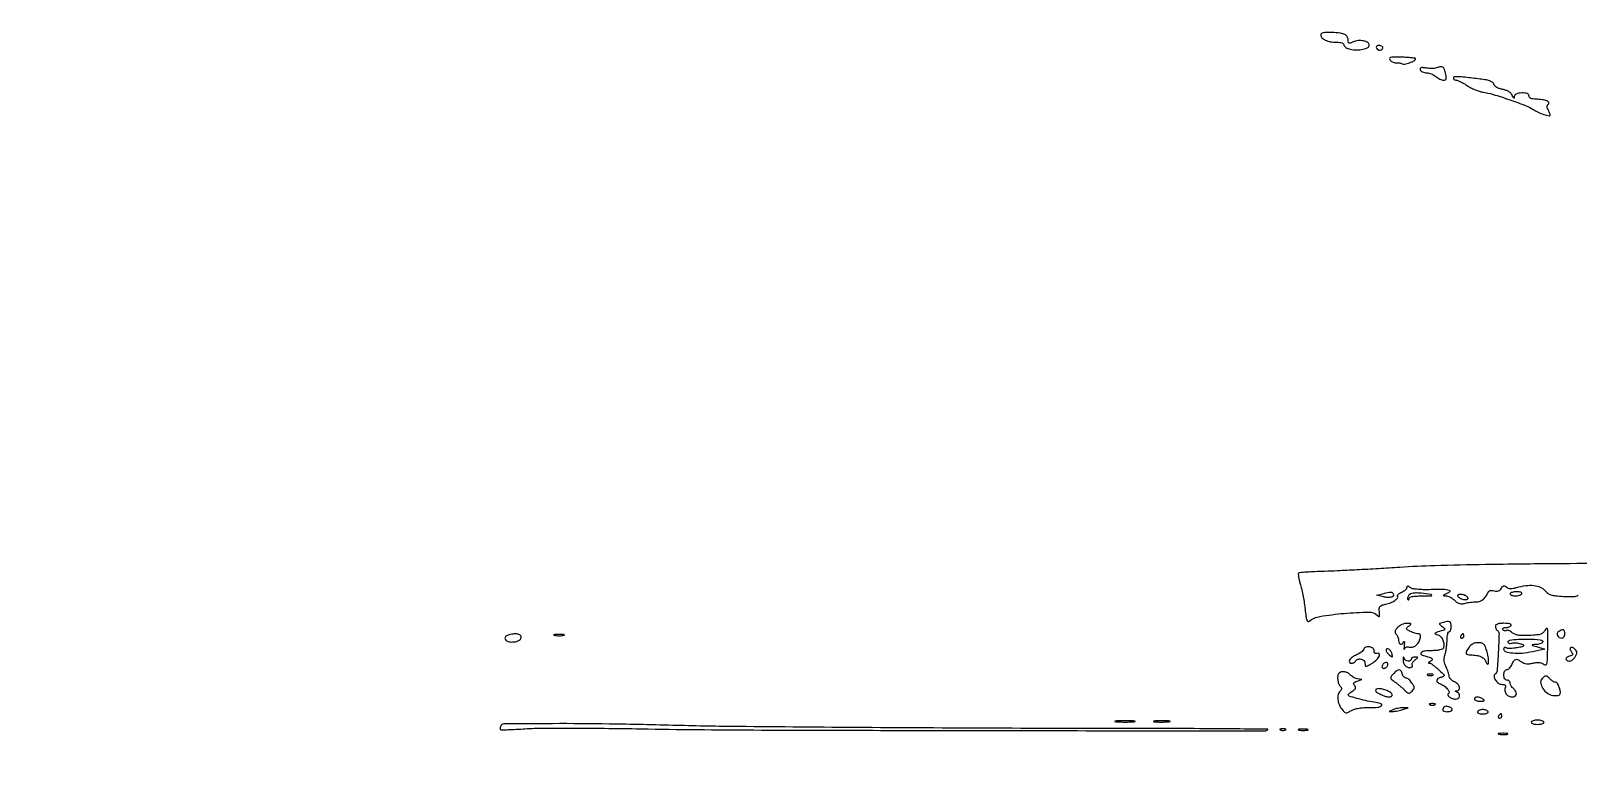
# Model space of a CAD drawing. Extents: x 0 to 2558, y 0 to 3412.
# Drawn here: x 0 to 735, y 2460 to 2810 of the extents above; entities that cross this region are included whole.
import ezdxf

# ---------------------------------------------------------------- set-up
doc = ezdxf.new("R2010")
doc.units = 0

msp = doc.modelspace()

# ---------------------------------------------------------------- linework, layer by layer
for points in [[(1286.775, 2242.902503, 0.000001), (1177.44536, 2242.627485, 0.134519)], [(1176.555032, 2242.380365, -0.000002), (1098.265318, 2241.934774, -0.000173)], [(1102.150613, 2258.328759, 0.000012), (1205.122254, 2258.377188, 0.008936)], [(776, 2557.558658, 0.000693), (725.206146, 2557.260671, 0.002202), (691.247616, 2556.864822, 0.00317), (667.209812, 2556.326257, 0.009052), (650.5, 2555.542914, -0.001669), (640.451192, 2554.923025, -0.001531), (630.104404, 2554.351195, -0.001529), (620.868438, 2553.897425, -0.00503), (614.77031, 2553.677962, 0.004561), (610.232135, 2553.518904, 0.00704), (606.313391, 2553.290431, 0.002821), (602.978751, 2553.029937, 0.177272), (602.452278, 2552.785612, 0.224376), (602.287905, 2552.326719, 0.015177), (602.469733, 2550.912121, 0.019432), (602.815858, 2549.17836, 0.013192), (603.337883, 2547.233953, -0.017363), (603.954124, 2544.859716, -0.008306), (604.588335, 2541.772537, -0.008223), (605.144535, 2538.523719, -0.011607), (605.524945, 2535.61166, 0.00877), (605.928289, 2532.38149, 0.045442), (606.342487, 2530.632886, 0.145753), (606.835575, 2529.931688, 0.354068), (607.426328, 2529.938857, -0.133482), (612.541473, 2532.26825, -0.018876), (624.12798, 2533.714558, -0.016113), (635.840122, 2534.350124, -0.202784), (639.86788, 2532.75, 0.05357), (640.499043, 2532.248664, 0.42939), (640.821485, 2532.329949, 0.144802), (640.949922, 2532.890912, 0.011315), (640.81788, 2534.437726, -0.036502), (640.760137, 2536.095576, -0.161708), (641.098214, 2536.997043, -0.144575), (641.933518, 2537.573669, -0.027259), (643.743837, 2538.060166, 0.040672), (646.198657, 2538.790916, 0.05607), (648.234573, 2539.857702, 0.077324), (649.465343, 2541.00202, 0.315102), (649.520346, 2541.967079, -0.283892), (649.52022, 2542.331202, -0.067628), (649.922307, 2542.820439, -0.049847), (650.618436, 2543.347667, -0.030275), (651.531357, 2543.832333, 0.035682), (652.476154, 2544.34708, 0.043282), (653.274836, 2544.962731, 0.048778), (653.830693, 2545.583727, 0.159488), (654, 2546.101006, -0.081856), (654.078399, 2546.576678, -0.323547), (654.306305, 2546.738787, -0.150876), (654.703211, 2546.612932, -0.021546), (655.390981, 2546.090478, 0.130301), (656.430647, 2545.609151, 0.01984), (658.715931, 2545.299297, 0.019093), (661.714672, 2545.128453, 0.010516), (665.388777, 2545.136904, -0.008533), (671.277939, 2545.173794, -0.0641), (674.034221, 2544.78867, -0.553624), (674.256938, 2544.049626, -0.118485), (672.895184, 2543.084869, 0.005259), (671.537584, 2542.525182, 0.188801), (671.299287, 2542.291902, 0.517183), (671.397921, 2542.124243, 0.012924), (672.435549, 2542.063386, -0.078584), (673.337429, 2541.890327, -0.033495), (674.466137, 2541.395193, -0.032098), (675.622982, 2540.694598, -0.036386), (676.630186, 2539.877697, 0.038824), (677.88548, 2538.869672, 0.085008), (679.002854, 2538.358086, 0.088281), (680.199248, 2538.25778, 0.044414), (681.694637, 2538.531795, -0.019649), (682.915171, 2538.818484, -0.015208), (684.263425, 2539.037446, -0.015458), (685.536029, 2539.164709, -0.035335), (686.5, 2539.162893, 0.096179), (688.234783, 2539.370742, 0.076771), (689.922383, 2540.215819, 0.073469), (691.340312, 2541.574783, 0.075363), (692.290012, 2543.274563, -0.079435), (692.7404, 2544.065562, -0.134297), (693.353656, 2544.510496, -0.109654), (694.20221, 2544.632, -0.042448), (695.381274, 2544.440442, 0.047581), (696.555006, 2544.262073, 0.09706), (697.474594, 2544.38959, 0.109805), (698.205027, 2544.83746, 0.073085), (698.806457, 2545.618641, -0.040201), (699.377645, 2546.470685, -0.165362), (699.892706, 2546.802362, -0.184301), (700.467574, 2546.732954, -0.052061), (701.231068, 2546.223194, 0.08939), (702.086621, 2545.739659, 0.073694), (703.117617, 2545.542459, 0.055543), (704.409408, 2545.631871, 0.024811), (706.071242, 2546.020432, -0.037274), (710.442612, 2546.928359, -0.059811), (714.246416, 2546.969422, -0.074194), (717.303962, 2546.16651, -0.118111), (719.462435, 2544.559256, 0.061857), (720.843499, 2543.268452, 0.082575), (722.376309, 2542.502716, 0.051935), (724.573306, 2542.069366, 0.011544), (728.399168, 2541.809256, 0.007721), (732.369338, 2541.692687, 0.056973), (734.25202, 2541.88142, 0.133385), (735.309961, 2542.430774, 0.122928)], [(326.355623, 2448.532209, -0.000189), (382.258811, 2448.642624, -0.170219)], [(432.367771, 2452.099989, -0.000046), (425.669401, 2452.119097, -0.00004), (418.664283, 2452.140295, -0.000041), (412.334154, 2452.160479, -0.000121)]]:
    msp.add_lwpolyline(points, format="xyb")
for points in [[(613, 2808.480884, 0.19605), (613.552756, 2807.125331, 0.08987), (615.137433, 2806.000793, 0.066803), (617.529251, 2805.249116, 0.042799), (620.434259, 2805, -0.025962), (621.998988, 2804.918698, -0.066151), (623.101683, 2804.653596, -0.108843), (623.760198, 2804.217555, -0.194677), (624, 2803.625, 0.183021), (624.216014, 2803.054634, 0.066225), (624.88125, 2802.477656, 0.054647), (625.851844, 2801.980927, 0.041636), (627, 2801.65, 0.051291), (630.010003, 2801.363479, 0.051649), (633.008054, 2801.697011, 0.059471), (635.300653, 2802.489469, 0.287335), (636, 2803.605948, 0.265154), (635.311538, 2804.812904, 0.083476), (633.298893, 2805.587684, 0.069981), (630.732952, 2805.744839, 0.087463), (628.426258, 2805.148355, -0.017919), (627.048037, 2804.579103, -0.171548), (626.422018, 2804.569043, -0.273245), (626.091351, 2804.950953, -0.045066), (626, 2805.962422, 0.123709), (625.588251, 2807.601129, 0.159894), (624.472352, 2808.664623, 0.081997), (622.303072, 2809.289878, 0.016701), (618.305641, 2809.624837, 0.012163), (615.680995, 2809.692766, 0.053529), (614.143127, 2809.530065, 0.117361), (613.311079, 2809.132225, 0.226543)], [(639.515713, 2803.025424, 0.240722), (639.445826, 2802.165772, 0.184695), (640.102544, 2801.470109, 0.144201), (641.203621, 2801.289608, 0.166888), (642.15435, 2801.75435, 0.089096), (642.473898, 2802.213824, 0.194905), (642.492838, 2802.634705, 0.160337), (642.204266, 2803.008079, 0.057172), (641.599242, 2803.323543, 0.05915), (640.971361, 2803.482694, 0.068155), (640.353939, 2803.478978, 0.078956), (639.840444, 2803.320303, 0.140905)], [(646.018225, 2796.47804, 0.062037), (646.629401, 2795.903906, 0.052491), (647.396934, 2795.458972, 0.054825), (648.197183, 2795.201812, 0.091248), (648.903088, 2795.188118, -0.04596), (649.595881, 2795.237209, -0.034601), (650.356833, 2795.168315, -0.03541), (651.069223, 2795.001321, -0.065093), (651.609534, 2794.752837, 0.198592), (652.850325, 2794.541166, 0.033058), (655.218823, 2795.245911, 0.031485), (657.448922, 2796.23713, 0.275961), (657.992198, 2797.121093, 0.375174), (657.77708, 2797.373767, 0.008186), (656.048717, 2797.602001, 0.014533), (653.90849, 2797.78621, 0.008779), (651.365137, 2797.886056, 0.005028), (647.486924, 2797.931138, 0.064854), (646.053503, 2797.746709, 0.359079), (645.705418, 2797.26306, 0.158065)], [(668.5, 2792.958859, -0.060119), (667.496604, 2792.684983, -0.024934), (666.095076, 2792.549306, -0.024233), (664.561748, 2792.552082, -0.028722), (663.121536, 2792.707789, 0.015648), (661.432107, 2792.935247, 0.094811), (660.555948, 2792.859253, 0.25929), (660.198721, 2792.503749, 0.153064), (660.21317, 2791.885391, 0.139349), (660.579306, 2791.354832, 0.064948), (661.293484, 2790.906959, 0.056902), (662.221424, 2790.602818, 0.050805), (663.230701, 2790.5, -0.056866), (664.347786, 2790.37254, -0.036176), (665.599605, 2789.985938, -0.036071), (666.788965, 2789.420229, -0.054543), (667.717808, 2788.75, 0.038138), (668.584698, 2788.080255, 0.033096), (669.584231, 2787.514062, 0.034516), (670.562046, 2787.123264, 0.077961), (671.347793, 2787, 0.090325), (672.14464, 2787.145134, 0.215295), (672.56117, 2787.560866, 0.124847), (672.650506, 2788.342278, 0.024228), (672.389944, 2789.75, 0.024035), (671.728544, 2792.054156, 0.139254), (671.016632, 2793.085169, 0.208676), (670.032605, 2793.366319, 0.063436)], [(676, 2787.957791, 0.140717), (676.104869, 2787.592548, 0.099874), (676.399633, 2787.281351, 0.085), (676.840466, 2787.07175, 0.068667), (677.360453, 2787, -0.099339), (678.111821, 2786.849232, -0.016978), (679.443303, 2786.23857, -0.01793), (680.978436, 2785.400286, -0.015141), (682.540581, 2784.407899, 0.02898), (684.264081, 2783.37879, 0.021067), (686.286876, 2782.430904, 0.021398), (688.289207, 2781.692506, 0.042993), (689.930128, 2781.317677, -0.038748), (694.857566, 2780.235983, -0.009499), (702.762652, 2777.681511, -0.008185), (710.533883, 2774.863113, -0.061001), (714, 2773.031484, 0.046387), (716.223792, 2771.772115, 0.030365), (718.980923, 2770.72845, 0.025698), (721.452191, 2770.098045, 0.473587), (722, 2770.546689, 0.084054), (721.943557, 2770.880074, 0.012963), (721.705456, 2771.510061, 0.014155), (721.3812, 2772.244857, 0.011877), (720.997296, 2773.005053, -0.03973), (720.60369, 2773.905784, -0.101063), (720.510866, 2774.609669, -0.135914), (720.707508, 2775.164689, -0.10199), (721.180919, 2775.611814, 0.421843), (721.345457, 2776.351656, 0.155915), (720.422157, 2777.101206, 0.058069), (718.167817, 2777.692603, 0.02974), (715.25, 2777.929715, -0.031153), (713.858518, 2778.046748, -0.069775), (712.842908, 2778.34487, -0.10711), (712.224065, 2778.803944, -0.181748), (712, 2779.4, 0.335499), (711.113232, 2780.572809, 0.078003), (708.499326, 2780.888817, 0.075149), (705.856159, 2780.393095, 0.308512), (704.936614, 2779.15, -0.03538), (704.863437, 2778.482106, -0.518336), (704.681628, 2778.397728, -0.15693), (704.422576, 2778.682821, -0.010844), (703.989253, 2779.694812, 0.085857), (703.36855, 2780.697788, 0.070545), (702.407619, 2781.514544, 0.059033), (701.094486, 2782.141891, 0.035593), (699.423586, 2782.580313, -0.033877), (697.868317, 2782.9827, -0.052825), (696.609522, 2783.554612, -0.065518), (695.721919, 2784.247552, -0.131072), (695.285566, 2785.015995, 0.1597), (694.724697, 2785.886227, 0.080152), (693.57832, 2786.545047, 0.046505), (691.683082, 2787.066923, 0.01329), (688.66462, 2787.520587, 0.002392), (681.497116, 2788.368974, 0.019634), (678.216277, 2788.611445, 0.045458), (676.479369, 2788.513476, 0.371729)], [(703, 2543, 0.222681), (703.179376, 2542.617207, 0.076538), (703.717039, 2542.29375, 0.058208), (704.50628, 2542.07317, 0.039081), (705.440983, 2542, 0.037634), (706.42066, 2542.073842, 0.041396), (707.346475, 2542.29375, 0.045439), (708.093337, 2542.615492, 0.130646), (708.5, 2543, 0.297719), (708.490145, 2543.391769, 0.145541), (708.083987, 2543.718784, 0.069343), (707.243706, 2543.933656, 0.027979), (706.059017, 2544, 0.031003), (704.887118, 2543.927265, 0.048032), (703.898586, 2543.70625, 0.061379), (703.212425, 2543.384428, 0.257909)], [(647.457295, 2543.069098, -0.255501), (647.507667, 2542.124492, -0.209319), (646.730845, 2541.455315, -0.09316), (645.016605, 2541.261423, -0.039715), (642.725601, 2541.61364), (639.5, 2542.375472), (642.5, 2543.069421, -0.003148), (645.411538, 2543.723622, -0.053749), (646.384837, 2543.828489, -0.167672), (646.953407, 2543.632266, -0.088392)], [(654.876245, 2542.350884, 0.047465), (654.479318, 2541.768033, 0.063636), (654.244849, 2541.173953, 0.0795), (654.19831, 2540.659074, 0.181163), (654.357499, 2540.309167, 0.117684), (654.601589, 2540.159142, 0.255643), (654.811265, 2540.19811, 0.167549), (654.954971, 2540.430166, 0.055671), (655, 2540.833333, -0.297944), (655.329993, 2541.337957, -0.052416), (656.464286, 2541.698529, -0.036349), (658.226212, 2541.929558, -0.014429), (660.666667, 2542, 0.002477), (665.352634, 2542.023215, 0.387542), (665.708378, 2542.354193, 0.404003), (665.408826, 2542.720185, 0.002502), (660.768745, 2543.241995, 0.018635), (658.526288, 2543.398586, 0.045667), (656.877202, 2543.301474, 0.065164), (655.684964, 2542.958339, 0.11746)], [(682.783054, 2541.165853, -0.126282), (682.820709, 2540.605834, -0.226151), (682.555142, 2540.240772, -0.127063), (681.944098, 2540.088458, -0.034225), (680.93971, 2540.165853, -0.050032), (680.033801, 2540.392648, -0.051152), (679.198138, 2540.79375, -0.056322), (678.550588, 2541.298651, -0.119985), (678.216946, 2541.834147, -0.126282), (678.179291, 2542.394166, -0.226151), (678.444858, 2542.759228, -0.127063), (679.055902, 2542.911542, -0.034225), (680.06029, 2542.834147, -0.050032), (680.966199, 2542.607352, -0.051152), (681.801862, 2542.20625, -0.056322), (682.449412, 2541.701349, -0.119985)], [(670.678087, 2529.296825, 0.014765), (669.547059, 2528.968411, 0.325482), (669.356174, 2528.706241, 0.229408), (669.52016, 2528.367639, 0.00853), (670.678087, 2527.484247, -0.016558), (671.639859, 2526.725774, -0.175811), (671.884598, 2526.300162, -0.320101), (671.72538, 2525.966986, -0.047123), (671, 2525.650648, 0.002686), (667.931797, 2524.625592, 0.105104), (667.318458, 2524.260234, 0.545965), (667.375754, 2523.936868, 0.024771), (668.650757, 2523.476623, -0.133729), (670.024691, 2522.609926, -0.087864), (671.034877, 2521.022981, -0.082616), (671.482076, 2519.084553, -0.096202), (671.237419, 2517.212258, -0.214803), (670.777195, 2516.713188, -0.044092), (669.609284, 2516.333185, -0.036403), (667.982441, 2516.081209, -0.020226), (665.975684, 2516, 0.028425), (662.41511, 2515.797417, 0.151261), (660.651382, 2515.02262, 0.530397), (660.758362, 2514.125611, 0.069954), (662.933724, 2513.363255, -0.034994), (664.91775, 2512.819807, -0.161761), (665.846529, 2512.101866, -0.354786), (665.77907, 2511.353235, -0.10426), (664.75, 2510.662281, 0.018826), (664.234679, 2510.431425, 0.237475), (664.110308, 2510.266342, 0.408886), (664.196926, 2510.138898, 0.032182), (664.644245, 2510.078947, -0.120579), (665.272034, 2509.87862, -0.017084), (666.411955, 2509.126802, -0.018639), (667.720574, 2508.122685, -0.014901), (669.05517, 2506.948463, -0.006028), (671.12104, 2504.971476, -0.125301), (671.562643, 2504.244728, -0.373607), (671.347217, 2503.760226, -0.045416), (670.160925, 2503.331832, 0.064143), (668.656408, 2502.724112, 0.228792), (668.078482, 2501.895383, 0.267148), (668.40701, 2501.03043, 0.079993), (669.673609, 2500.295006, -0.0629), (671.593999, 2499.265652, -0.060496), (673.226533, 2497.779425, -0.090616), (674.029123, 2496.411801, -0.402901), (673.6875, 2495.638631, 0.381357), (673.362906, 2494.972463, 0.166722), (673.969491, 2494.09652, 0.079664), (675.515272, 2493.300145, 0.077149), (677.25, 2493.015313, 0.169513), (678.381706, 2493.399267, 0.191932), (678.95712, 2494.384447, 0.181481), (678.711241, 2495.539846, 0.155878), (677.75, 2496.337719, -0.009076), (677.090194, 2496.617987, -0.295955), (677, 2496.757018, -0.382689), (677.096611, 2496.864758, -0.011437), (677.75, 2496.921053, 0.234954), (678.744835, 2497.496763, 0.220998), (678.920456, 2498.661564, 0.126617), (678.061872, 2500.102865, 0.088763), (676.5, 2501.181954, -0.048546), (675.543237, 2501.735544, -0.051621), (674.732565, 2502.453338, -0.057537), (674.176653, 2503.219013, -0.127984), (673.993839, 2503.910515, 0.059364), (673.895883, 2504.706387, 0.019749), (673.57008, 2505.837072, 0.019344), (673.10688, 2507.072451, 0.020858), (672.559906, 2508.236963, -0.041372), (671.943352, 2509.702883, -0.058372), (671.663698, 2511.090847, -0.055994), (671.70696, 2512.548972, -0.034455), (672.066067, 2514.230361, 0.023718), (672.424367, 2515.747808, 0.013015), (672.725657, 2517.63372, 0.012948), (672.932446, 2519.5681, 0.020154), (673, 2521.243398, -0.02515), (673.072457, 2522.682962, -0.039917), (673.29375, 2523.896498, -0.04773), (673.613567, 2524.757765, -0.287515), (674, 2525, 0.226478), (674.382936, 2525.182831, 0.074992), (674.70625, 2525.734375, 0.057076), (674.926884, 2526.542644, 0.038131), (675, 2527.5, 0.063663), (674.810373, 2528.983259, 0.234797), (674.20831, 2529.675904, 0.142241), (673.043495, 2529.80623, 0.020479)], [(226.008359, 2523.026328, 0.204543), (225.282024, 2521.972584, 0.282659), (225.667059, 2520.920923, 0.13153), (227.31887, 2520.208236, 0.065063), (229.619627, 2520.171822, 0.091853), (231.929231, 2520.879468, 0.230925), (232.948343, 2522.258582, 0.33039), (232.339771, 2523.500322, 0.12117), (230.323324, 2523.984687, 0.028824), (229.132962, 2523.909528, 0.024471), (227.891182, 2523.696853, 0.025196), (226.777663, 2523.389954, 0.061191)], [(248.75, 2523.294267, 0.029693), (249.774707, 2523.159351, 0.017887), (251, 2523.115502, 0.017887), (252.225293, 2523.159351, 0.029693), (253.25, 2523.294267, 0.142433), (253.560023, 2523.453014, 0.611425), (253.517188, 2523.600334, 0.039503), (252.61149, 2523.701569, 0.008087), (251, 2523.727636, 0.008087), (249.38851, 2523.701569, 0.039503), (248.482812, 2523.600334, 0.611425), (248.439977, 2523.453014, 0.142433)], [(649.478616, 2526.976371, 0.029085), (648.629426, 2525.920671, 0.10472), (648.286454, 2525.1328, 0.155749), (648.359479, 2524.453702, 0.092579), (648.823629, 2523.776371, -0.063227), (649.274255, 2523.19468, -0.039128), (649.654441, 2522.416809, -0.038736), (649.913762, 2521.575394, -0.055438), (650, 2520.8, 0.09638), (650.231885, 2519.608205, 0.245148), (650.882776, 2519.053653, 0.248798), (651.701329, 2519.273916, 0.098157), (652.404898, 2520.25, -0.283231), (652.576112, 2520.364618, -0.385957), (652.710673, 2520.251563, -0.048951), (652.73584, 2519.581153, -0.012582), (652.643211, 2518.5, 0.008158), (652.541135, 2517.42091, 0.035026), (652.53599, 2516.775693, 0.508791), (652.627836, 2516.717154, 0.22436), (652.746173, 2516.842784, -0.123643), (653.045661, 2517.320327, -0.094453), (653.564717, 2517.657634, -0.085089), (654.223374, 2517.803646, -0.076187), (654.920152, 2517.731132, 0.122519), (656.567968, 2517.711431, 0.104316), (658.145071, 2518.453412, 0.092719), (659.429804, 2519.865355, 0.075418), (660.232847, 2521.75, 0.037315), (660.412601, 2522.751146, 0.109568), (660.332559, 2523.442847, 0.175899), (660.004378, 2523.847268, 0.136044), (659.453433, 2524, -0.054922), (658.761797, 2524.076202, -0.017165), (657.750349, 2524.33856, -0.016925), (656.63274, 2524.711369, -0.017929), (655.564543, 2525.152546, -0.013549), (654.062297, 2525.886799, -0.196657), (653.688369, 2526.330097, -0.288554), (653.809822, 2526.806762, -0.027501), (654.76749, 2527.620743, 0.01383), (655.764569, 2528.422339, 0.375085), (655.810824, 2528.731935, 0.243881), (655.4786, 2528.923476, 0.008078), (653.904988, 2528.968197, 0.06617), (652.777319, 2528.832346, 0.042728), (651.534298, 2528.396217, 0.042419), (650.37025, 2527.748708, 0.060778)], [(679.5, 2523, 0.082592), (679.343488, 2522.6179, 0.161196), (679.3746, 2522.29375, 0.182303), (679.586039, 2522.078288, 0.108972), (679.940983, 2522, 0.093332), (680.345238, 2522.076123, 0.09642), (680.688914, 2522.29375, 0.099167), (680.918938, 2522.618444, 0.105053), (681, 2523, 0.042167), (680.967655, 2523.382849, 0.061769), (680.870461, 2523.70625, 0.081139), (680.727648, 2523.92554, 0.210953), (680.559017, 2524, 0.151918), (680.34829, 2523.934461, 0.038439), (680.066025, 2523.70625, 0.035638), (679.768994, 2523.382774, 0.029505)], [(696, 2527.559017, 0.056984), (696.067815, 2526.965911, 0.050023), (696.268547, 2526.375351, 0.052805), (696.564065, 2525.874579, 0.09493), (696.914204, 2525.553025, -0.267972), (697.707145, 2524.079149, -0.005336), (697.347318, 2515.249755, -0.005636), (696.795917, 2506.463366, -0.24029), (695.852099, 2504.908592, 0.296663), (695.316175, 2503.771507, 0.114026), (695.966178, 2502.06238, 0.091526), (697.455396, 2500.535877, 0.155029), (699.142173, 2500, -0.044532), (700.0878, 2499.915611, -0.167954), (700.59916, 2499.62903, -0.206193), (700.764314, 2499.131485, -0.070169), (700.589736, 2498.373252, 0.141726), (700.461406, 2496.864126, 0.121273), (701.140351, 2495.414861, 0.11287), (702.466269, 2494.371867, 0.110886), (704.122445, 2494, 0.150503), (705.367807, 2494.38355, 0.223398), (705.938887, 2495.350037, 0.161197), (705.632084, 2496.687227, 0.083416), (704.5, 2498, -0.048188), (703.926058, 2498.578122, -0.041499), (703.440625, 2499.28386, -0.04354), (703.107783, 2500.004766, -0.086594), (703, 2500.622445, 0.108083), (702.885048, 2501.14801, 0.099644), (702.559375, 2501.595343, 0.09558), (702.072657, 2501.895288, 0.090674), (701.5, 2502, -0.140575), (700.88002, 2502.177821, -0.118484), (700.4, 2502.666667, -0.088208), (700.09863, 2503.456621, -0.04716), (700, 2504.5, -0.048941), (700.096074, 2505.479174, -0.074201), (700.383948, 2506.283403, -0.097497), (700.81707, 2506.81221, -0.174274), (701.339485, 2507, 0.145081), (701.934155, 2507.176261, 0.053401), (702.6201, 2507.734375, 0.047285), (703.283222, 2508.543433, 0.041165), (703.818046, 2509.5, -0.038244), (704.770693, 2511.227442, -0.189658), (705.659619, 2511.85604, -0.184257), (706.755272, 2511.719716, -0.035805), (708.474122, 2510.642581, 0.069181), (709.530524, 2510.074718, 0.063426), (710.73357, 2509.795057, 0.052604), (712.159779, 2509.799889, 0.028339), (713.895497, 2510.089199, -0.026427), (715.673296, 2510.39251, -0.061001), (717.026374, 2510.384786, -0.078149), (718.119529, 2510.06625, -0.074146), (719.084301, 2509.423708, 0.248344), (719.919758, 2509.211515, 0.291427), (720.47691, 2509.79125, 0.043002), (720.727594, 2512.011345, 0.00307), (720.854095, 2518.22709, 0.002791), (720.9048, 2524.103334, 0.036844), (720.751719, 2526.267797, 0.474658), (720.321341, 2526.525893, 0.190502), (719.724916, 2526, -0.071348), (718.768296, 2524.64323, -0.115965), (717.597018, 2523.870273, -0.065335), (715.743226, 2523.451955, -0.011015), (712.109649, 2523.199292, -0.013426), (708.928645, 2523.133935, -0.039362), (706.746057, 2523.319886, -0.058096), (705.166074, 2523.773769, -0.085146), (703.947786, 2524.547253, 0.0429), (703.177299, 2525.132758, 0.053051), (702.369206, 2525.531183, 0.062414), (701.643918, 2525.699016, 0.165565), (701.132112, 2525.581649, -0.101339), (700.704826, 2525.424909, -0.098457), (700.24565, 2525.446361, -0.097386), (699.82561, 2525.642634, -0.096784), (699.510081, 2525.983688, -0.190957), (699.441622, 2526.368182, -0.185079), (699.653931, 2526.701475, -0.109523), (700.159968, 2526.927106, -0.050353), (700.881966, 2527, 0.045566), (701.692861, 2527.074052, 0.045713), (702.476013, 2527.29375, 0.049743), (703.120196, 2527.616342, 0.113876), (703.5, 2528, 0.369423), (703.437431, 2528.402624, 0.106919), (702.83874, 2528.726474, 0.051222), (701.688628, 2528.936318, 0.019531), (700.059017, 2529, 0.020299), (698.178201, 2528.923613, 0.065078), (696.95421, 2528.661248, 0.118698), (696.257983, 2528.207665, 0.191564)], [(726.121885, 2525.096491, 0.164496), (725.410174, 2524.216588, 0.199738), (725.452516, 2523.165021, 0.166413), (726.268987, 2522.313409, 0.119732), (727.559017, 2522, 0.137622), (728.108519, 2522.154167, 0.100183), (728.576711, 2522.5875, 0.086062), (728.891917, 2523.235643, 0.070352), (729, 2524, 0.056091), (728.852821, 2525.307829, 0.250731), (728.363573, 2525.870783, 0.198442), (727.522607, 2525.847402, 0.036271)], [(633.423674, 2516.661694, -0.100702), (633.009655, 2516.011674, -0.035541), (632.183924, 2515.269907, -0.033557), (631.134896, 2514.561825, -0.033501), (630, 2514, 0.057161), (628.012921, 2512.896593, 0.096839), (626.710877, 2511.517384, 0.259648), (626.655013, 2510.511414, 0.287066), (627.472368, 2510, 0.063127), (628.057401, 2510.074158, 0.051548), (628.649444, 2510.29375, 0.053372), (629.159862, 2510.617198, 0.086654), (629.5, 2511, -0.172567), (630.620402, 2511.897631, -0.13715), (632.177732, 2511.992878, -0.145988), (633.491023, 2511.272959, -0.19736), (634, 2510.033725, 0.04215), (634.096533, 2508.890653, 0.373696), (634.457563, 2508.594475, 0.121702), (635.177863, 2508.794155, 0.005101), (637.5, 2510.132501, 0.058628), (639.599381, 2511.729013, 0.09201), (640.912909, 2513.568908, 0.34304), (640.697305, 2514.513432, 0.269199), (639.624291, 2514.686069, -0.093866), (639.065032, 2514.584748, -0.185213), (638.650992, 2514.747359, -0.160428), (638.413497, 2515.169816, -0.06738), (638.374291, 2515.828596, 0.24328), (637.834919, 2517.096638, 0.131911), (636.254266, 2517.819698, 0.125555), (634.467275, 2517.670886, 0.22139)], [(644, 2516.205778, 0.116765), (644.109064, 2515.745124, 0.036772), (644.474506, 2515.133345, 0.034459), (644.99716, 2514.488169, 0.03209), (645.615339, 2513.904277, 0.012546), (646.547973, 2513.168979, 0.269635), (646.882946, 2513.130014, 0.332895), (647.033766, 2513.395182, 0.016462), (646.865339, 2514.448966, 0.105689), (646.31948, 2515.732852, 0.1024), (645.291429, 2516.698491, 0.220261), (644.429815, 2516.799252, 0.324084)], [(683.509665, 2517.710336, 0.022867), (682.285573, 2515.780625, 0.180886), (682.118114, 2514.75379, 0.295414), (682.686754, 2514.16822, 0.054932), (684.25, 2513.986345, -0.036189), (687.029305, 2513.767957, -0.070363), (689.157117, 2513.130076, -0.092574), (690.632106, 2512.08512, -0.118814), (691.474847, 2510.657546, 0.14734), (692.156382, 2509.638188, 0.594592), (692.681235, 2509.850246, 0.062662), (692.652867, 2512.380692, 0.034169), (692.020621, 2515.426349, 0.019397), (691.251661, 2517.812248, 0.101433), (690.530918, 2518.980599, 0.144071), (689.537919, 2519.56202, 0.053828), (687.92161, 2519.783166, 0.052202), (686.571609, 2519.680523, 0.064846), (685.373201, 2519.29703, 0.067347), (684.348353, 2518.634764, 0.06298)], [(717.309017, 2521.17651, -0.153529), (718.388653, 2520.717573, -0.427422), (718.430145, 2519.981831, -0.137878), (717.161801, 2519.212447, -0.059503), (715.190983, 2518.909812, 0.005692), (713.537005, 2518.835519, 0.5882), (713.456579, 2518.669503, 0.165266), (713.759068, 2518.44851, 0.002212), (716, 2517.757857), (719.5, 2516.69609), (713.618606, 2515.460825, -0.030734), (708.661463, 2514.734069, -0.043574), (704.206363, 2514.747304, -0.053281), (700.952358, 2515.395158, -0.328011), (700, 2516.690686, -0.077127), (700.077279, 2517.188693, -0.154665), (700.30453, 2517.510541, -0.186049), (700.642242, 2517.608094, -0.117256), (701.036698, 2517.477319, 0.122286), (701.684767, 2517.269574, 0.020221), (703.006524, 2517.234657, 0.021169), (704.597569, 2517.32442, 0.017317), (706.286698, 2517.55096, 0.004117), (708.894689, 2518.015261, 0.135353), (709.463866, 2518.292657, 0.540842), (709.418727, 2518.605418, 0.020142), (708.10507, 2519.154047, 0.040229), (707.052064, 2519.451063, 0.031022), (705.868724, 2519.60876, 0.031826), (704.737646, 2519.616486, 0.062715), (703.85507, 2519.454001, -0.050392), (703.073539, 2519.290173, -0.120691), (702.490567, 2519.368932, -0.17173), (702.134214, 2519.678119, -0.129986), (702.001366, 2520.182612, -0.377143), (702.717246, 2520.995001, -0.015584), (706.895707, 2521.397379, -0.022136), (711.945551, 2521.501281, -0.018395)], [(731.699152, 2517.365819, 0.172124), (731.525292, 2517.000779, 0.082238), (731.55714, 2516.475214, 0.066473), (731.781401, 2515.874645, 0.050692), (732.173127, 2515.291395, -0.053432), (732.657613, 2514.561443, -0.242287), (732.659487, 2514.066591, -0.18262), (732.237881, 2513.683237, -0.030228), (731.175699, 2513.335695, 0.043434), (730.390426, 2513.055624, 0.076387), (729.815906, 2512.67767, 0.117746), (729.534641, 2512.268326, 0.234456), (729.570264, 2511.88631, 0.160309), (730.435523, 2511.158534, 0.167459), (731.546897, 2511.103412, 0.119009), (732.754717, 2511.793657, 0.064203), (733.847047, 2513.126692, 0.029032), (734.495498, 2514.31311, 0.115946), (734.668058, 2515.11762, 0.141201), (734.448763, 2515.82624, 0.051227), (733.77807, 2516.650501, 0.046832), (733.193145, 2517.135036, 0.066802), (732.591077, 2517.436937, 0.08693), (732.065099, 2517.520723, 0.194899)], [(643.128115, 2510.083608, 0.065296), (642.631476, 2509.676783, 0.06943), (642.268463, 2509.163361, 0.077482), (642.089039, 2508.6258, 0.12517), (642.128115, 2508.1477, 0.130986), (642.379814, 2507.772662, 0.1479), (642.773777, 2507.5941, 0.11342), (643.286834, 2507.642468, 0.059077), (643.871885, 2507.916392, 0.065296), (644.368524, 2508.323217, 0.06943), (644.731537, 2508.836639, 0.077482), (644.910961, 2509.3742, 0.12517), (644.871885, 2509.8523, 0.130986), (644.620186, 2510.227338, 0.1479), (644.226223, 2510.4059, 0.11342), (643.713166, 2510.357532, 0.059077)], [(652.078947, 2512.331787, 0.075345), (652.217829, 2510.66092, 0.096758), (652.85414, 2509.259635, 0.110928), (653.888314, 2508.332874, 0.128125), (655.166006, 2508, 0.049725), (655.896354, 2508.072813, 0.123377), (656.378226, 2508.302174, 0.202963), (656.559435, 2508.649777, 0.159748), (656.458879, 2509.066535, -0.169997), (656.345923, 2509.579361, -0.082587), (656.536829, 2510.231513, -0.066971), (656.990867, 2510.919531, -0.051392), (657.649862, 2511.534731, 0.006504), (658.790613, 2512.422551, 0.209667), (658.950464, 2512.727294, 0.411342), (658.786733, 2512.917496, 0.015348), (657.75, 2512.968197, 0.055266), (657.080546, 2512.906264, 0.075812), (656.514063, 2512.696908, 0.096209), (656.13445, 2512.378998, 0.17212), (656, 2512, -0.266094), (655.579683, 2511.266132, -0.152487), (654.555724, 2511.028666, -0.118456), (653.378475, 2511.406519, -0.161605), (652.662281, 2512.25, 0.01592), (652.420235, 2512.798827, 0.251164), (652.26073, 2512.915478, 0.405722), (652.137414, 2512.825271, 0.025231)], [(621.666667, 2505.333333, 0.161711), (621.093791, 2504.19074, 0.057775), (621.040812, 2502.344277, 0.057074), (621.422753, 2500.467459, 0.118199), (622.2, 2499.2, -0.049631), (622.734592, 2498.547259, -0.147822), (622.9, 2498, -0.147822), (622.734592, 2497.452741, -0.049631), (622.2, 2496.8, 0.139742), (621.26741, 2495.123763, 0.080955), (621.108501, 2492.806527, 0.073362), (621.714567, 2490.325073, 0.07735), (623.005326, 2488.173724, 0.021409), (624.226133, 2486.830273, 0.154519), (624.99053, 2486.428653, 0.171041), (625.806516, 2486.561718, 0.027647), (627.194563, 2487.423724, -0.073171), (628.555245, 2488.106248, -0.034032), (630.473054, 2488.597601, -0.028394), (632.8699, 2488.901217, -0.017309), (635.722506, 2489, 0.017411), (640.159035, 2489.154538, 0.180383), (641.795248, 2489.89815, 0.569464), (641.577162, 2490.759337, 0.031654), (638.25, 2491.517888, -0.014943), (634.224983, 2492.295121, -0.013659), (630.12999, 2493.331821, -0.005805), (626.403734, 2494.431134, -0.329256), (626, 2494.977768, -0.191695), (626.111983, 2495.259122, -0.022165), (626.609829, 2495.740792, -0.024128), (627.280862, 2496.279354, -0.017458), (628.076014, 2496.815399, 0.034479), (629.039759, 2497.513921, 0.129953), (629.467148, 2498.117377, 0.182258), (629.465441, 2498.73002, 0.082531), (629.054939, 2499.433803, -0.073891), (628.641731, 2500.115063, -0.232403), (628.672396, 2500.634192, -0.154776), (629.144093, 2501.071846, -0.030575), (630.228925, 2501.504807), (632.5, 2502.253899), (630.322621, 2502.686984, -0.04506), (629.401389, 2502.958282, -0.032641), (628.433796, 2503.41584, -0.033217), (627.565145, 2503.97678, -0.059639), (626.950176, 2504.560034, 0.105128), (625.808155, 2505.462179, 0.078604), (624.272646, 2505.940895, 0.08336), (622.755469, 2505.90902, 0.150638)], [(647.473806, 2504.971055, 0.020293), (646.380534, 2503.659782, 0.206096), (646.210358, 2502.987436, 0.186943), (646.57352, 2502.365077, 0.016293), (648.068818, 2501.250888, -0.014003), (649.156423, 2500.448203, -0.008073), (650.421981, 2499.42491, -0.008062), (651.660374, 2498.355696, -0.01336), (652.665584, 2497.409703, 0.01928), (653.954913, 2496.22479, 0.134139), (654.723462, 2495.864867, 0.193338), (655.423621, 2496.014591, 0.048228), (656.344686, 2496.773258, 0.042776), (657.126487, 2497.701635, 0.156844), (657.35315, 2498.426036, 0.12207), (657.140905, 2499.254342, 0.021568), (656.314092, 2500.643388, 0.034598), (655.629637, 2501.545226, 0.038766), (654.850983, 2502.307745, 0.042252), (654.095103, 2502.839408, 0.132907), (653.501621, 2503, -0.138859), (652.977661, 2503.148374, -0.072241), (652.452208, 2503.5875, -0.062934), (652.004623, 2504.235149, -0.055869), (651.710251, 2505, 0.078623), (651.085861, 2506.426049, 0.257475), (650.212449, 2506.899992, 0.172325), (649.053331, 2506.479337, 0.036468)], [(663.75, 2504.337719, 0.057986), (664.320008, 2504.181385, 0.037979), (665, 2504.12966, 0.037979), (665.679992, 2504.181385, 0.057986), (666.25, 2504.337719, 0.174857), (666.459382, 2504.525001, 0.447206), (666.398438, 2504.693942, 0.078554), (665.89144, 2504.810911, 0.017491), (665, 2504.842105, 0.017491), (664.10856, 2504.810911, 0.078554), (663.601562, 2504.693942, 0.447206), (663.540618, 2504.525001, 0.174857)], [(718.038503, 2502.546394, 0.222374), (717.521258, 2500.562923, 0.101151), (718.549378, 2498.019511, 0.088281), (720.669591, 2495.797097, 0.122379), (723.206693, 2494.756356, 0.027224), (724.345581, 2494.652094, 0.036174), (725.384585, 2494.688951, 0.039326), (726.202767, 2494.843238, 0.190305), (726.574623, 2495.120742, 0.173668), (726.862452, 2496.473349, 0.050761), (726.358174, 2498.573335, 0.050758), (725.475541, 2500.455315, 0.263569), (724.514037, 2501, -0.092059), (723.938359, 2501.106899, -0.042714), (723.252015, 2501.440625, -0.040381), (722.570122, 2501.926066, -0.044701), (722, 2502.5, 0.04684), (720.910356, 2503.587603, 0.171435), (720.007998, 2503.918299, 0.175018), (719.110166, 2503.605929, 0.049222)], [(639, 2497.160515, 0.258972), (639.462547, 2496.327364, 0.026865), (641.498338, 2495.206044, 0.032604), (643.771963, 2494.285891, 0.080013), (645.547053, 2494, 0.148312), (646.66476, 2494.338995, 0.346492), (646.918518, 2495.118414, 0.157179), (646.105609, 2496.156912, 0.057945), (644.4349, 2497.024751, 0.026977), (642.270972, 2497.716437, 0.05768), (640.536329, 2497.961251, 0.099622), (639.412327, 2497.764123, 0.308951)], [(686, 2493, 0.242407), (686.19699, 2492.617555, 0.069028), (686.807812, 2492.298248, 0.052836), (687.696678, 2492.082357, 0.03458), (688.75, 2492.015313, 0.011096), (690.150937, 2492.054211, 0.155556), (690.616929, 2492.228862, 0.461139), (690.628119, 2492.512621, 0.043106), (690, 2493, 0.05437), (688.582896, 2493.711128, 0.089354), (687.2663, 2493.948307, 0.147327), (686.363212, 2493.676305, 0.251537)], [(647.5, 2488), (645.5, 2487.140571), (647.5, 2487.169965, 0.028396), (648.443924, 2487.237546, 0.013539), (649.646875, 2487.425913, 0.013373), (650.896657, 2487.691179, 0.018514), (652, 2488), (654.5, 2488.80064), (652, 2488.830035, 0.029063), (650.896882, 2488.778867, 0.019488), (649.646875, 2488.598337, 0.019656), (648.445813, 2488.3276, 0.036226)], [(664.75, 2490.337719, 0.057986), (665.320008, 2490.181385, 0.037979), (666, 2490.12966, 0.037979), (666.679992, 2490.181385, 0.057986), (667.25, 2490.337719, 0.174857), (667.459382, 2490.525001, 0.447206), (667.398438, 2490.693942, 0.078554), (666.89144, 2490.810911, 0.017491), (666, 2490.842105, 0.017491), (665.10856, 2490.810911, 0.078554), (664.601562, 2490.693942, 0.447206), (664.540618, 2490.525001, 0.174857)], [(671.557905, 2489.224571, 0.061991), (671.344212, 2488.950124, 0.039113), (671.163884, 2488.585759, 0.03884), (671.040865, 2488.193273, 0.056584), (671, 2487.833333, 0.338757), (671.478808, 2487.207719, 0.069175), (672.95455, 2487.020527, 0.062445), (674.56276, 2487.241727, 0.191233), (675.429736, 2487.88631, 0.387969), (675.295654, 2488.596465, 0.077962), (674.053884, 2489.256252, 0.064743), (672.504166, 2489.576014, 0.218263)], [(687.5, 2487, 0.302575), (687.513374, 2486.607504, 0.143113), (687.930402, 2486.280626, 0.067954), (688.789018, 2486.066129, 0.027283), (690, 2486, 0.027283), (691.210982, 2486.066129, 0.067954), (692.069598, 2486.280626, 0.143113), (692.486626, 2486.607504, 0.302575), (692.5, 2487, 0.108893), (692.127799, 2487.383456, 0.050757), (691.510686, 2487.70625, 0.046925), (690.765732, 2487.925899, 0.048273), (690, 2488, 0.048273), (689.234268, 2487.925899, 0.046925), (688.489314, 2487.70625, 0.050757), (687.872201, 2487.383456, 0.108893)], [(697.5, 2485, 0.082592), (697.343488, 2484.6179, 0.161196), (697.3746, 2484.29375, 0.182303), (697.586039, 2484.078288, 0.108972), (697.940983, 2484, 0.093332), (698.345238, 2484.076123, 0.09642), (698.688914, 2484.29375, 0.099167), (698.918938, 2484.618444, 0.105053), (699, 2485, 0.042167), (698.967655, 2485.382849, 0.061769), (698.870461, 2485.70625, 0.081139), (698.727648, 2485.92554, 0.210953), (698.559017, 2486, 0.151918), (698.34829, 2485.934461, 0.038439), (698.066025, 2485.70625, 0.035638), (697.768994, 2485.382774, 0.029505)], [(223.248494, 2480.206872, 0.032888), (223.086643, 2479.684055, 0.041179), (223.009716, 2479.182381, 0.046175), (223.019016, 2478.768035, 0.169257), (223.131542, 2478.535125, 0.205691), (223.483475, 2478.394691, 0.001449), (226.761082, 2478.489593, 0.005228), (230.540901, 2478.649579, 0.003284), (234.955747, 2478.911801, -0.014487), (241.798452, 2479.164567, -0.00207), (255.831809, 2479.218053, -0.002352), (272.437952, 2479.134485, -0.002005), (289.950666, 2478.893735, 0.003615), (343.602235, 2478.328994, 0.000481), (456.900282, 2478.064742, 0.000015), (586.381235, 2477.891269, 0.199253), (587.81907, 2478.485737, 0.664912), (587.732711, 2478.696924, 0.0001), (570.141123, 2478.852571, 0.001326), (550.431969, 2478.970718, 0.000785), (526.916667, 2479.012378, -0.000849), (462.357744, 2479.135064, -0.000762), (395.425961, 2479.478005, -0.000646), (336.259432, 2479.947844, -0.004381), (307, 2480.474446, 0.002755), (274.78678, 2481.159044, 0.004734), (247.938962, 2481.327447, 0.00098), (224.692729, 2481.207635, 0.30871)], [(515.75, 2482.267795, 0.014123), (517.684912, 2482.148488, 0.008335), (520, 2482.109894, 0.008335), (522.315088, 2482.148488, 0.014123), (524.25, 2482.267795, 0.084525), (524.776995, 2482.407127, 0.76997), (524.754687, 2482.538141, 0.018707), (523.047184, 2482.627723, 0.003751), (520, 2482.650586, 0.003751), (516.952816, 2482.627723, 0.018707), (515.245313, 2482.538141, 0.76997), (515.223005, 2482.407127, 0.084525)], [(533.727696, 2482.278268, 0.02012), (535.234338, 2482.152063, 0.010546), (537.11537, 2482.110215, 0.010474), (539.048239, 2482.148479, 0.015806), (540.727696, 2482.270202, 0.062969), (541.351289, 2482.416037, 0.78507), (541.335636, 2482.550546, 0.026082), (540.006031, 2482.645979, 0.004587), (537.5, 2482.67186, 0.004873), (534.985512, 2482.650253, 0.021409), (533.504386, 2482.559569, 0.613017), (533.45162, 2482.422293, 0.180442)], [(593.75, 2478.337719, 0.057986), (594.320008, 2478.181385, 0.037979), (595, 2478.12966, 0.037979), (595.679992, 2478.181385, 0.057986), (596.25, 2478.337719, 0.174857), (596.459382, 2478.525001, 0.447206), (596.398438, 2478.693942, 0.078554), (595.89144, 2478.810911, 0.017491), (595, 2478.842105, 0.017491), (594.10856, 2478.810911, 0.078554), (593.601562, 2478.693942, 0.447206), (593.540618, 2478.525001, 0.174857)], [(602.761659, 2478.292739, 0.028254), (603.754739, 2478.159391, 0.020511), (604.869594, 2478.119272, 0.020826), (605.934218, 2478.169017, 0.041951), (606.761659, 2478.31292, 0.285845), (606.916221, 2478.476221, 0.417468), (606.814362, 2478.62839, 0.038992), (605.938425, 2478.726931, 0.009782), (604.5, 2478.747817, 0.008901), (603.071102, 2478.715166, 0.053901), (602.339362, 2478.605813, 0.67161), (602.319562, 2478.45659, 0.082665)], [(713, 2482, 0.254951), (713.209557, 2481.615738, 0.06271), (713.88125, 2481.29375, 0.048861), (714.850749, 2481.072766, 0.031626), (716, 2481, 0.031626), (717.149251, 2481.072766, 0.048861), (718.11875, 2481.29375, 0.06271), (718.790443, 2481.615738, 0.254951), (719, 2482, 0.254951), (718.790443, 2482.384262, 0.06271), (718.11875, 2482.70625, 0.048861), (717.149251, 2482.927234, 0.031626), (716, 2483, 0.031626), (714.850749, 2482.927234, 0.048861), (713.88125, 2482.70625, 0.06271), (713.209557, 2482.384262, 0.254951)], [(697.761659, 2476.292739, 0.028254), (698.754739, 2476.159391, 0.020511), (699.869594, 2476.119272, 0.020826), (700.934218, 2476.169017, 0.041951), (701.761659, 2476.31292, 0.285845), (701.916221, 2476.476221, 0.417468), (701.814362, 2476.62839, 0.038992), (700.938425, 2476.726931, 0.009782), (699.5, 2476.747817, 0.008901), (698.071102, 2476.715166, 0.053901), (697.339362, 2476.605813, 0.67161), (697.319562, 2476.45659, 0.082665)]]:
    msp.add_lwpolyline(points, format="xyb", close=True)

doc.saveas('drawing.dxf')
